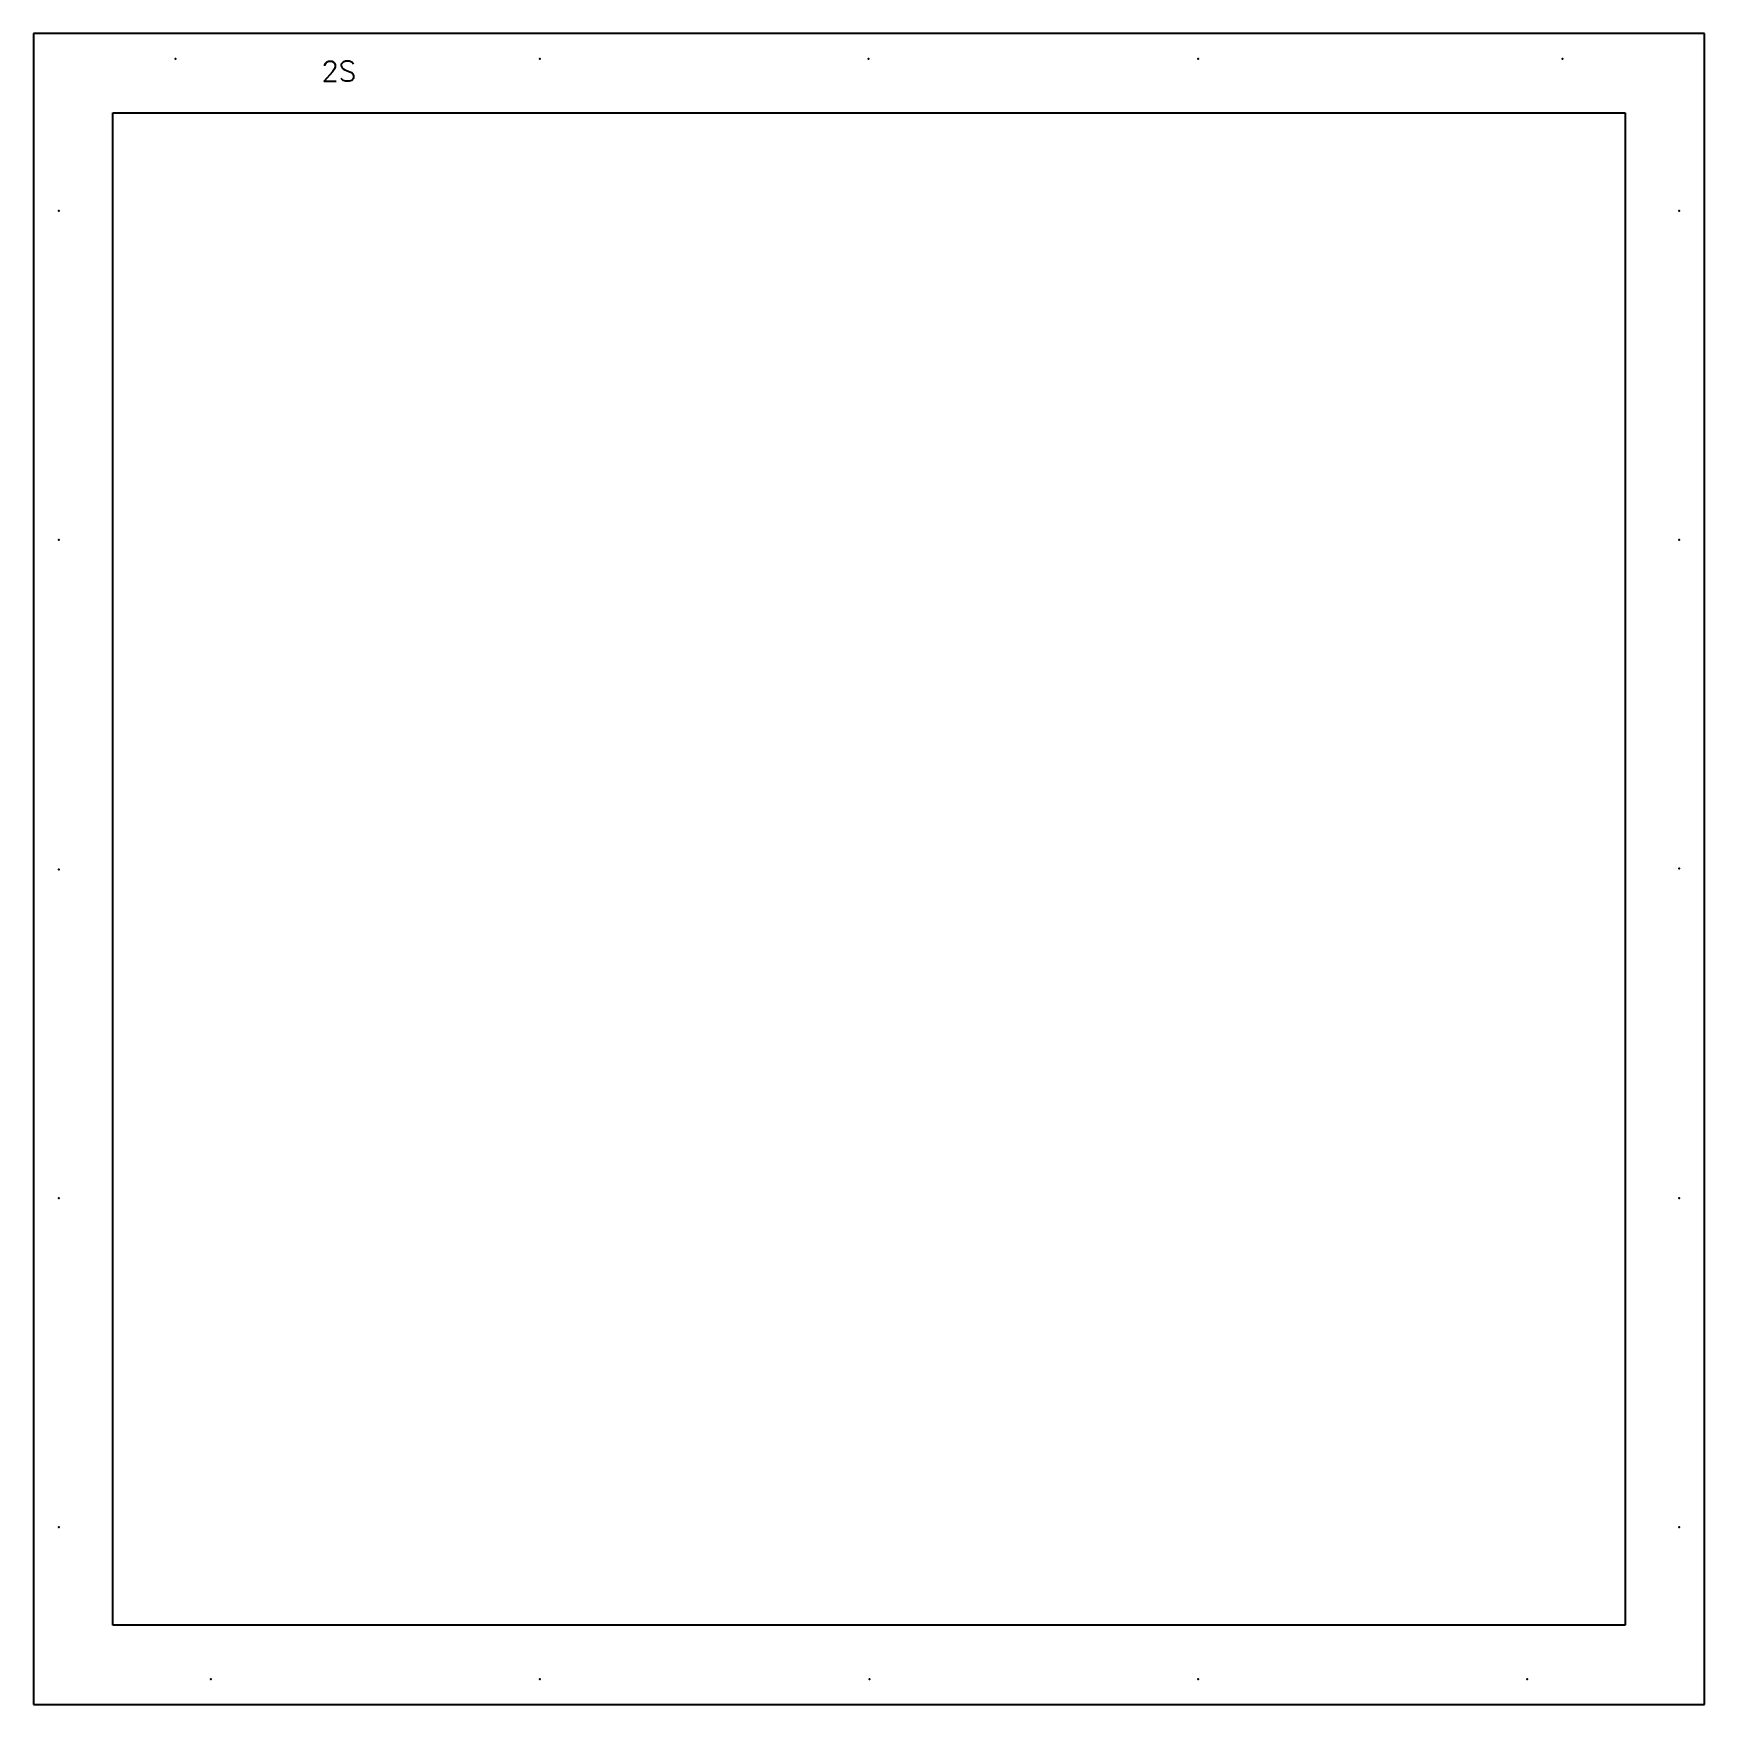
# Model space of a CAD drawing. Extents: x 145.6 to 166.3, y 61.1 to 81.8.
import ezdxf

# ---------------------------------------------------------------- set-up
doc = ezdxf.new("R2010")
doc.units = 0
for name, color, linetype in [('SKIN_BORDER', 6, 'CONTINUOUS'), ('SKIN_DIVOTS', 4, 'CONTINUOUS'), ('SKIN_TEXT', 82, 'CONTINUOUS')]:
    doc.layers.add(name, color=color, linetype=linetype)
doc.styles.add('SIMPLEX', font='SIMPLEX.SHX')

msp = doc.modelspace()

# ---------------------------------------------------------------- linework, layer by layer
at = {"layer": 'SKIN_BORDER'}
for p, q in [((166.251, 81.801), (145.558, 81.801)), ((145.558, 81.801), (145.558, 61.108)), ((166.251, 61.108), (166.251, 81.801)), ((146.542, 80.817), (165.267, 80.817)), ((146.542, 62.092), (146.542, 80.817)), ((165.267, 80.817), (165.267, 62.092)), ((165.267, 62.092), (146.542, 62.092)), ((145.558, 61.108), (166.251, 61.108))]:
    msp.add_line(p, q, dxfattribs=at)
at = {"layer": 'SKIN_DIVOTS'}
for p in [(147.319, 81.486), (151.83, 81.486), (155.897, 81.486), (159.979, 81.486), (164.49, 81.486), (145.873, 79.604), (165.936, 79.604), (145.873, 75.529), (165.936, 75.529), (145.873, 71.447), (165.936, 71.462), (145.873, 67.38), (165.936, 67.38), (145.873, 63.305), (165.936, 63.305), (147.755, 61.423), (151.83, 61.423), (155.912, 61.423), (159.979, 61.423), (164.054, 61.423)]:
    msp.add_point(p, dxfattribs=at)

# ---------------------------------------------------------------- texts
at = {"layer": 'SKIN_TEXT', "linetype": 'CONTINUOUS', "style": 'SIMPLEX'}
msp.add_text('2S', height=0.25, dxfattribs=at).set_placement((149.124, 81.208))

doc.saveas('drawing.dxf')
